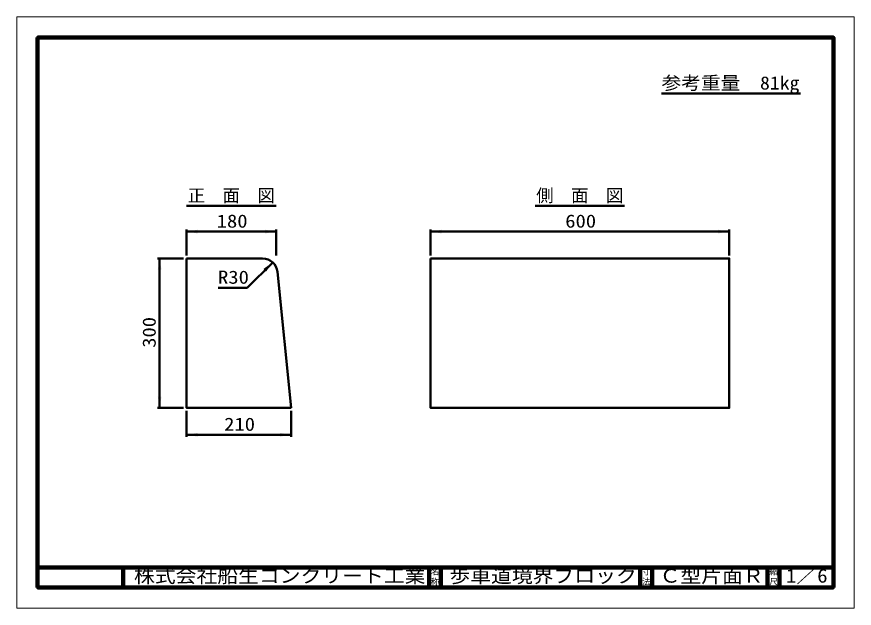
# Model space of a CAD drawing. Units: millimetres, scale not verified, with parts at other scales. Extents: x -2102 to 2102, y -1485 to 1485.
import ezdxf
from ezdxf.enums import TextEntityAlignment as Align

# ---------------------------------------------------------------- set-up
doc = ezdxf.new("R2010")
doc.units = ezdxf.units.MM
doc.header["$LTSCALE"] = 5
doc.layers.add('0-0_V-nasSTD', color=7, linetype='Continuous', lineweight=50)
doc.layers.add('0-1_0', color=7, linetype='Continuous', lineweight=50)
doc.styles.add('ＭＳ ゴシック', font='')
doc.styles.get('ＭＳ ゴシック').set_extended_font_data('MS Gothic')

msp = doc.modelspace()

# ---------------------------------------------------------------- linework, layer by layer
at = {"layer": '0-0_V-nasSTD', "lineweight": 100}
for p, q in [((-1997.5, 1380), (-1997.5, -1380)), ((-32.5, -1280), (-32.5, -1380)), ((27.5, -1280), (27.5, -1380)), ((1027.5, -1280), (1027.5, -1380)), ((1087.5, -1280), (1087.5, -1380)), ((1667.5, -1280), (1667.5, -1380)), ((1727.5, -1280), (1727.5, -1380)), ((-1997.5, -1380), (1997.5, -1380))]:
    msp.add_line(p, q, dxfattribs=at)
at = {"layer": '0-0_V-nasSTD'}
for p, q in [((-1250, 416.25), (-1250, 286.25)), ((-1250, 406.25), (-800, 406.25)), ((-800, 416.25), (-800, 286.25)), ((-25, 416.25), (-25, 286.25)), ((-25, 406.25), (1475, 406.25)), ((1475, 416.25), (1475, 286.25)), ((-1395, 271.25), (-1265, 271.25)), ((-1385, -478.75), (-1385, 271.25)), ((-867.874, 271.25), (-1250, 271.25)), ((-944.828, 124.58), (-817.549, 251.859)), ((-793.246, 203.713), (-725, -478.75)), ((-1091.828, 124.58), (-944.828, 124.58)), ((-1395, -478.75), (-1265, -478.75)), ((-1250, -623.75), (-1250, -493.75)), ((-725, -623.75), (-725, -493.75)), ((-1250, -613.75), (-725, -613.75))]:
    msp.add_line(p, q, dxfattribs=at)
at = {"layer": '0-0_V-nasSTD', "lineweight": 18}
for points in [[(-2102.5, -1485), (-2102.5, 1485), (2102.5, 1485), (2102.5, -1485)], [(-2002.5, -1385), (-2002.5, 1385), (2002.5, 1385), (2002.5, -1385)]]:
    msp.add_lwpolyline(points, close=True, dxfattribs=at)
at = {"layer": '0-0_V-nasSTD', "lineweight": 100}
msp.add_lwpolyline([(1997.5, -1380), (1997.5, 1380), (-1997.5, 1380)], dxfattribs=at)
at = {"layer": '0-0_V-nasSTD'}
msp.add_lwpolyline([(-1250, 271.25), (-1250, -478.75), (-725, -478.75)], dxfattribs=at)
msp.add_lwpolyline([(-25, 271.25), (-25, -478.75), (1475, -478.75), (1475, 271.25)], close=True, dxfattribs=at)
msp.add_arc((-867.874, 196.25), 75, 5.71059, 90, dxfattribs=at)
for points in [[(-1250, 406.25), (-1193.75, 396.875), (-1193.75, 415.625)], [(-856.25, 396.875), (-856.25, 415.625), (-800, 406.25)], [(-25, 406.25), (31.25, 396.875), (31.25, 415.625)], [(1418.75, 396.875), (1418.75, 415.625), (1475, 406.25)], [(-1394.375, 215), (-1385, 271.25), (-1375.625, 215)], [(-863.953, 218.713), (-850.694, 205.455), (-817.549, 251.859)], [(-1394.375, -422.5), (-1385, -478.75), (-1375.625, -422.5)], [(-1250, -613.75), (-1193.75, -623.125), (-1193.75, -604.375)], [(-781.25, -623.125), (-781.25, -604.375), (-725, -613.75)]]:
    msp.add_solid(points, dxfattribs=at)
at = {"layer": '0-1_0'}
for p, q in [((1832.5, 1099.806), (1134.5, 1099.806)), ((-1249.375, 536.25), (-800.625, 536.25)), ((500.625, 536.25), (949.375, 536.25))]:
    msp.add_line(p, q, dxfattribs=at)
at = {"layer": '0-1_0', "lineweight": 100}
for p, q in [((-1997.5, -1280), (1997.5, -1280)), ((-1567.5, -1280), (-1567.5, -1380))]:
    msp.add_line(p, q, dxfattribs=at)

# ---------------------------------------------------------------- texts
at = {"layer": '0-0_V-nasSTD', "style": 'ＭＳ ゴシック'}
for s, height, width, p in [('参考重量\u300081kg', 65.98, 1.1, (1134.5, 1099.806)), ('180', 65.98, 1.15, (-1098.5, 406.25)), ('600', 65.98, 1.15, (651.5, 406.25)), ('R30', 65.98, 1.15, (-1091.828, 124.58)), ('210', 65.98, 1.15, (-1061, -613.75)), ('株式会社船生コンクリート工業', 69.65, 1.1, (-1513.75, -1377.5)), ('歩車道境界ブロック', 69.65, 1.1, (70, -1377.5)), ('Ｃ型片面Ｒ', 69.65, 1.1, (1125, -1377.5)), ('1／6', 69.65, 1.1, (1760, -1377.418))]:
    msp.add_text(s, height=height, dxfattribs=dict(at, width=width)).set_placement(p, align=Align.BOTTOM_LEFT)
for s, height, p in [('正\u3000面\u3000図', 64.15, (-1244.375, 536.25)), ('側\u3000面\u3000図', 64.15, (505.625, 536.25)), ('名', 30.79, (-23.518, -1326.001)), ('寸', 30.79, (1036.482, -1326.001)), ('縮', 30.79, (1676.482, -1326.001)), ('称', 30.79, (-23.524, -1375.99)), ('法', 30.79, (1036.476, -1375.99)), ('尺', 30.79, (1676.476, -1375.99))]:
    msp.add_text(s, height=height, dxfattribs=at).set_placement(p, align=Align.BOTTOM_LEFT)
at = {"layer": '0-0_V-nasSTD', "style": 'ＭＳ ゴシック', "width": 1.15}
msp.add_text('300', height=65.98, rotation=90, dxfattribs=at).set_placement((-1385, -177.25), align=Align.BOTTOM_LEFT)

doc.saveas('drawing.dxf')
